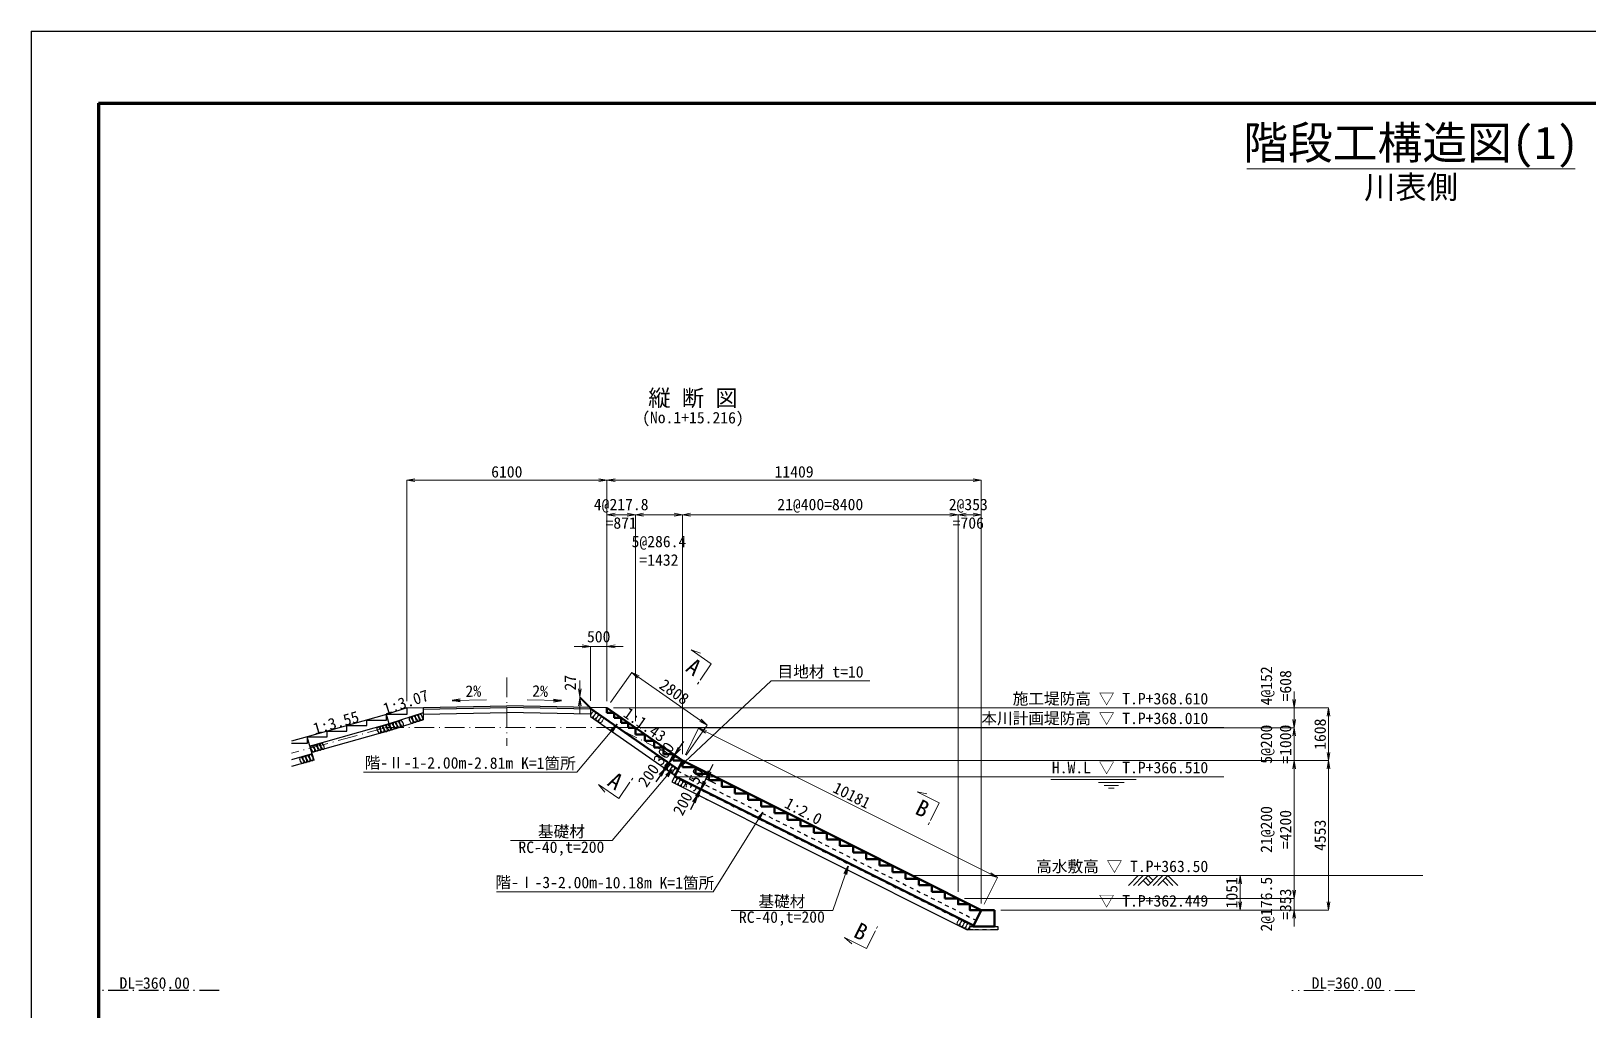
# Model space of a CAD drawing. Header units: millimetres. Extents: x 26429 to 134623, y -33914 to 95091.
# Drawn here: x 50523 to 97962, y 65266 to 95091 of the extents above; entities that cross this region are included whole.
import ezdxf
from ezdxf.enums import TextEntityAlignment as Align

# ---------------------------------------------------------------- set-up
doc = ezdxf.new("R2010")
doc.units = ezdxf.units.MM
doc.header["$LTSCALE"] = 100
doc.header["$PDSIZE"] = 300
for name, pattern in [('SXF_一点短鎖線', [9.25, 6, -1.5, 0.25, -1.5]), ('SXF_跳び破線', [12, 6, -6]), ('一点短鎖線', [9.25, 6, -1.5, 0.25, -1.5])]:
    doc.linetypes.add(name, pattern=pattern)
doc.layers.get('Defpoints').update_dxf_attribs({"color": 191})
for name, color, linetype, lineweight in [('D-BGD', 7, 'Continuous', 13), ('D-BMK', 2, 'SXF_一点短鎖線', 13), ('D-BYP-STR1', 2, 'Continuous', 13), ('D-BYP-STR2', 6, 'Continuous', 25), ('D-BYP-STR3', 6, 'Continuous', 25), ('D-BYP-STR4', 6, 'Continuous', 25), ('D-BYP-STR6', 2, 'SXF_一点短鎖線', 13), ('D-BYP-STR7', 2, 'Continuous', 13), ('D-STR', 1, 'Continuous', 50), ('D-STR-DIM', 7, 'Continuous', 13), ('D-STR-HTXT', 7, 'Continuous', 13), ('D-STR-TXT', 7, 'Continuous', 13), ('D-TTL', 2, 'Continuous', 140), ('D-TTL-LINE', 7, 'Continuous', 13), ('D-TTL-TXT', 7, 'Continuous', 13)]:
    doc.layers.add(name, color=color, linetype=linetype, lineweight=lineweight)
doc.styles.add('MS ゴシック', font='MS Gothic.ttf')
doc.styles.add('ＭＳ ゴシック', font='MS Gothic.ttf')
doc.dimstyles.new('DIM-100-F', dxfattribs={"dimscale": 100, "dimtxt": 3.5, "dimasz": 2.5, "dimexe": 0, "dimexo": 2, "dimgap": 0.8, "dimtad": 1, "dimdec": 0, "dimzin": 0, "dimdsep": 46, "dimtxsty": 'MS ゴシック', "dimblk": 'OPEN', "dimcen": 0.1, "dimclrd": 256, "dimclre": 256, "dimclrt": 256, "dimaunit": 1, "dimadec": 4, "dimazin": 0, "dimtfac": 1, "dimtdec": 0, "dimtmove": 2, "dimatfit": 3, "dimldrblk": 'OPEN', "dimfxl": 1, "dimtolj": 1, "dimtzin": 0, "dimlwd": -1, "dimlwe": -1, "dimarcsym": 2})

# ---------------------------------------------------------------- blocks, each defined once
blk = doc.blocks.new('_Open')
at = {"color": 0, "linetype": 'ByBlock', "lineweight": -2}
for p, q in [((-1, 0.17), (0, 0)), ((-1, -0.17), (0, 0)), ((0, 0), (-1, 0))]:
    blk.add_line(p, q, dxfattribs=at)
blk = doc.blocks.new('*D30')
at = {"layer": 'D-STR-DIM', "ltscale": 0.2, "transparency": 16777216}
for p, q in [((61969, 74670), (61969, 81405)), ((62219, 81405), (67819, 81405)), ((68069, 74670), (68069, 81405))]:
    blk.add_line(p, q, dxfattribs=at)
at = {"layer": 'Defpoints', "color": 0, "ltscale": 0.2, "transparency": 16777216}
for p in [(68069, 81405), (61969, 74470), (68069, 74470)]:
    blk.add_point(p, dxfattribs=at)
at = {"layer": 'D-STR-DIM', "ltscale": 0.2, "transparency": 16777216, "xscale": 250, "yscale": 250, "zscale": 250, "rotation": 180}
blk.add_blockref('_Open', (61969, 81405), dxfattribs=at)
at = {"layer": 'D-STR-DIM', "ltscale": 0.2, "transparency": 16777216, "xscale": 250, "yscale": 250, "zscale": 250}
blk.add_blockref('_Open', (68069, 81405), dxfattribs=at)
at = {"layer": 'D-STR-DIM', "ltscale": 0.2, "transparency": 16777216, "insert": (65019, 81660), "char_height": 350, "attachment_point": 5, "style": 'MS ゴシック'}
blk.add_mtext('\\A1;6100', dxfattribs=at)
blk = doc.blocks.new('*D31')
at = {"layer": 'D-STR-DIM', "ltscale": 0.2, "transparency": 16777216}
for p, q in [((68069, 74670), (68069, 80355)), ((68689, 80355), (68319, 80355)), ((68939, 74062), (68939, 80355))]:
    blk.add_line(p, q, dxfattribs=at)
at = {"layer": 'Defpoints', "color": 0, "ltscale": 0.2, "transparency": 16777216}
for p in [(68069, 80355), (68069, 74470), (68939, 73862)]:
    blk.add_point(p, dxfattribs=at)
at = {"layer": 'D-STR-DIM', "ltscale": 0.2, "transparency": 16777216, "xscale": 250, "yscale": 250, "zscale": 250, "rotation": 180}
blk.add_blockref('_Open', (68069, 80355), dxfattribs=at)
at = {"layer": 'D-STR-DIM', "ltscale": 0.2, "transparency": 16777216, "xscale": 250, "yscale": 250, "zscale": 250}
blk.add_blockref('_Open', (68939, 80355), dxfattribs=at)
at = {"layer": 'D-STR-DIM', "ltscale": 0.2, "transparency": 16777216, "char_height": 350, "attachment_point": 5, "style": 'MS ゴシック'}
for s, insert in [('\\A1;4@217.8', (68504, 80629)), ('\\A1;=871', (68504, 80100))]:
    blk.add_mtext(s, dxfattribs=dict(at, insert=insert))
blk = doc.blocks.new('*D32')
at = {"layer": 'D-STR-DIM', "ltscale": 0.2, "transparency": 16777216}
for p, q in [((68069, 74670), (68069, 81405)), ((79228, 81405), (68319, 81405)), ((79478, 68508), (79478, 81405))]:
    blk.add_line(p, q, dxfattribs=at)
at = {"layer": 'Defpoints', "color": 0, "ltscale": 0.2, "transparency": 16777216}
for p in [(68069, 81405), (68069, 74470), (79478, 68308)]:
    blk.add_point(p, dxfattribs=at)
at = {"layer": 'D-STR-DIM', "ltscale": 0.2, "transparency": 16777216, "xscale": 250, "yscale": 250, "zscale": 250, "rotation": 180}
blk.add_blockref('_Open', (68069, 81405), dxfattribs=at)
at = {"layer": 'D-STR-DIM', "ltscale": 0.2, "transparency": 16777216, "xscale": 250, "yscale": 250, "zscale": 250}
blk.add_blockref('_Open', (79478, 81405), dxfattribs=at)
at = {"layer": 'D-STR-DIM', "ltscale": 0.2, "transparency": 16777216, "insert": (73773, 81660), "char_height": 350, "attachment_point": 5, "style": 'MS ゴシック'}
blk.add_mtext('\\A1;11409', dxfattribs=at)
blk = doc.blocks.new('*D33')
at = {"layer": 'D-STR-DIM', "ltscale": 0.2, "transparency": 16777216}
for p, q in [((68269, 74470), (90059, 74470)), ((90059, 73112), (90059, 74220)), ((70571, 72862), (90059, 72862))]:
    blk.add_line(p, q, dxfattribs=at)
at = {"layer": 'Defpoints', "color": 0, "ltscale": 0.2, "transparency": 16777216}
for p in [(68069, 74470), (90059, 74470), (70371, 72862)]:
    blk.add_point(p, dxfattribs=at)
at = {"layer": 'D-STR-DIM', "ltscale": 0.2, "transparency": 16777216, "xscale": 250, "yscale": 250, "zscale": 250}
for p, rotation in [((90059, 74470), 90), ((90059, 72862), 270)]:
    blk.add_blockref('_Open', p, dxfattribs=dict(at, rotation=rotation))
at = {"layer": 'D-STR-DIM', "ltscale": 0.2, "transparency": 16777216, "insert": (89804, 73666), "char_height": 350, "attachment_point": 5, "rotation": 90, "style": 'MS ゴシック'}
blk.add_mtext('\\A1;1608', dxfattribs=at)
blk = doc.blocks.new('*D34')
at = {"layer": 'D-STR-DIM', "ltscale": 1500, "transparency": 16777216}
for p, q in [((89009, 74720), (89009, 74970)), ((68269, 74470), (89009, 74470)), ((89009, 73862), (89009, 74470)), ((69139, 73862), (89009, 73862)), ((89009, 73612), (89009, 73362))]:
    blk.add_line(p, q, dxfattribs=at)
at = {"layer": 'Defpoints', "color": 0, "ltscale": 1500, "transparency": 16777216}
for p in [(68069, 74470), (89009, 74470), (68939, 73862)]:
    blk.add_point(p, dxfattribs=at)
at = {"layer": 'D-STR-DIM', "ltscale": 1500, "transparency": 16777216, "xscale": 250, "yscale": 250, "zscale": 250}
for p, rotation in [((89009, 74470), 270), ((89009, 73862), 90)]:
    blk.add_blockref('_Open', p, dxfattribs=dict(at, rotation=rotation))
at = {"layer": 'D-STR-DIM', "ltscale": 1500, "transparency": 16777216, "insert": (88458, 75140), "char_height": 350, "attachment_point": 5, "rotation": 90, "style": 'MS ゴシック'}
blk.add_mtext('\\A1;4@152\\P=608', dxfattribs=at)
blk = doc.blocks.new('*D35')
at = {"layer": 'D-STR-DIM', "ltscale": 1500, "transparency": 16777216}
for p, q in [((68939, 74062), (68939, 80355)), ((69189, 80355), (70121, 80355)), ((70371, 73062), (70371, 80355))]:
    blk.add_line(p, q, dxfattribs=at)
at = {"layer": 'Defpoints', "color": 0, "ltscale": 1500, "transparency": 16777216}
for p in [(70371, 80355), (68939, 73862), (70371, 72862)]:
    blk.add_point(p, dxfattribs=at)
at = {"layer": 'D-STR-DIM', "ltscale": 1500, "transparency": 16777216, "xscale": 250, "yscale": 250, "zscale": 250, "rotation": 180}
blk.add_blockref('_Open', (68939, 80355), dxfattribs=at)
at = {"layer": 'D-STR-DIM', "ltscale": 1500, "transparency": 16777216, "xscale": 250, "yscale": 250, "zscale": 250}
blk.add_blockref('_Open', (70371, 80355), dxfattribs=at)
at = {"layer": 'D-STR-DIM', "ltscale": 1500, "transparency": 16777216, "char_height": 350, "width": 1110.41, "attachment_point": 5, "style": 'MS ゴシック'}
for s, insert in [('\\A1;5@286.4', (69655, 79500)), ('\\A1;=1432', (69655, 78972))]:
    blk.add_mtext(s, dxfattribs=dict(at, insert=insert))
blk = doc.blocks.new('*D36')
at = {"layer": 'D-STR-DIM', "ltscale": 1500, "transparency": 16777216}
for p, q in [((70371, 73062), (70371, 80355)), ((70621, 80355), (78521, 80355)), ((78771, 68862), (78771, 80355))]:
    blk.add_line(p, q, dxfattribs=at)
at = {"layer": 'Defpoints', "color": 0, "ltscale": 1500, "transparency": 16777216}
for p in [(78771, 80355), (70371, 72862), (78771, 68662)]:
    blk.add_point(p, dxfattribs=at)
at = {"layer": 'D-STR-DIM', "ltscale": 1500, "transparency": 16777216, "xscale": 250, "yscale": 250, "zscale": 250, "rotation": 180}
blk.add_blockref('_Open', (70371, 80355), dxfattribs=at)
at = {"layer": 'D-STR-DIM', "ltscale": 1500, "transparency": 16777216, "xscale": 250, "yscale": 250, "zscale": 250}
blk.add_blockref('_Open', (78771, 80355), dxfattribs=at)
at = {"layer": 'D-STR-DIM', "ltscale": 1500, "transparency": 16777216, "insert": (74571, 80629), "char_height": 350, "attachment_point": 5, "style": 'MS ゴシック'}
blk.add_mtext('\\A1;21@400=8400', dxfattribs=at)
blk = doc.blocks.new('*D37')
at = {"layer": 'D-STR-DIM', "ltscale": 1500, "transparency": 16777216}
for p, q in [((89009, 74112), (89009, 74362)), ((69139, 73862), (89009, 73862)), ((89009, 73862), (89009, 72862)), ((70571, 72862), (89009, 72862)), ((89009, 72612), (89009, 72362))]:
    blk.add_line(p, q, dxfattribs=at)
at = {"layer": 'Defpoints', "color": 0, "ltscale": 1500, "transparency": 16777216}
for p in [(68939, 73862), (70371, 72862), (89009, 72862)]:
    blk.add_point(p, dxfattribs=at)
at = {"layer": 'D-STR-DIM', "ltscale": 1500, "transparency": 16777216, "xscale": 250, "yscale": 250, "zscale": 250}
for p, rotation in [((89009, 73862), 270), ((89009, 72862), 90)]:
    blk.add_blockref('_Open', p, dxfattribs=dict(at, rotation=rotation))
at = {"layer": 'D-STR-DIM', "ltscale": 1500, "transparency": 16777216, "insert": (88458, 73362), "char_height": 350, "attachment_point": 5, "rotation": 90, "style": 'MS ゴシック'}
blk.add_mtext('\\A1;5@200\\P=1000', dxfattribs=at)
blk = doc.blocks.new('*D38')
at = {"layer": 'D-STR-DIM', "ltscale": 1500, "transparency": 16777216}
for p, q in [((70571, 72862), (89009, 72862)), ((89009, 68912), (89009, 72612)), ((78971, 68662), (89009, 68662))]:
    blk.add_line(p, q, dxfattribs=at)
at = {"layer": 'Defpoints', "color": 0, "ltscale": 1500, "transparency": 16777216}
for p in [(70371, 72862), (89009, 72862), (78771, 68662)]:
    blk.add_point(p, dxfattribs=at)
at = {"layer": 'D-STR-DIM', "ltscale": 1500, "transparency": 16777216, "xscale": 250, "yscale": 250, "zscale": 250}
for p, rotation in [((89009, 72862), 90), ((89009, 68662), 270)]:
    blk.add_blockref('_Open', p, dxfattribs=dict(at, rotation=rotation))
at = {"layer": 'D-STR-DIM', "ltscale": 1500, "transparency": 16777216, "insert": (88458, 70762), "char_height": 350, "attachment_point": 5, "rotation": 90, "style": 'MS ゴシック'}
blk.add_mtext('\\A1;21@200\\P=4200', dxfattribs=at)
blk = doc.blocks.new('*D39')
at = {"layer": 'D-STR-DIM', "ltscale": 1500, "transparency": 16777216}
for p, q in [((89009, 68912), (89009, 69162)), ((78971, 68662), (89009, 68662)), ((89009, 68308), (89009, 68662)), ((80078, 68308), (89009, 68308)), ((89009, 68058), (89009, 67808))]:
    blk.add_line(p, q, dxfattribs=at)
at = {"layer": 'Defpoints', "color": 0, "ltscale": 1500, "transparency": 16777216}
for p in [(78771, 68662), (89009, 68662), (79878, 68308)]:
    blk.add_point(p, dxfattribs=at)
at = {"layer": 'D-STR-DIM', "ltscale": 1500, "transparency": 16777216, "xscale": 250, "yscale": 250, "zscale": 250}
for p, rotation in [((89009, 68662), 270), ((89009, 68308), 90)]:
    blk.add_blockref('_Open', p, dxfattribs=dict(at, rotation=rotation))
at = {"layer": 'D-STR-DIM', "ltscale": 1500, "transparency": 16777216, "insert": (88458, 68485), "char_height": 350, "attachment_point": 5, "rotation": 90, "style": 'MS ゴシック'}
blk.add_mtext('\\A1;2@176.5\\P=353', dxfattribs=at)
blk = doc.blocks.new('*D40')
at = {"layer": 'D-STR-DIM', "ltscale": 1500, "transparency": 16777216}
for p, q in [((78771, 68862), (78771, 80355)), ((79228, 80355), (79021, 80355)), ((79478, 68508), (79478, 80355))]:
    blk.add_line(p, q, dxfattribs=at)
at = {"layer": 'Defpoints', "color": 0, "ltscale": 1500, "transparency": 16777216}
for p in [(78771, 80355), (78771, 68662), (79478, 68308)]:
    blk.add_point(p, dxfattribs=at)
at = {"layer": 'D-STR-DIM', "ltscale": 1500, "transparency": 16777216, "xscale": 250, "yscale": 250, "zscale": 250, "rotation": 180}
blk.add_blockref('_Open', (78771, 80355), dxfattribs=at)
at = {"layer": 'D-STR-DIM', "ltscale": 1500, "transparency": 16777216, "xscale": 250, "yscale": 250, "zscale": 250}
blk.add_blockref('_Open', (79478, 80355), dxfattribs=at)
at = {"layer": 'D-STR-DIM', "ltscale": 1500, "transparency": 16777216, "char_height": 350, "attachment_point": 5, "style": 'MS ゴシック'}
for s, insert in [('\\A1;2@353', (79082, 80629)), ('\\A1;=706', (79082, 80100))]:
    blk.add_mtext(s, dxfattribs=dict(at, insert=insert))
blk = doc.blocks.new('*D41')
at = {"layer": 'D-STR-DIM', "ltscale": 0.2, "transparency": 16777216}
for p, q in [((67245, 75053), (67245, 75303)), ((67369, 74680), (67245, 74803)), ((67245, 74777), (67245, 74803)), ((67369, 74653), (67245, 74777)), ((67245, 74527), (67245, 74277))]:
    blk.add_line(p, q, dxfattribs=at)
at = {"layer": 'Defpoints', "color": 0, "ltscale": 0.2, "transparency": 16777216}
for p in [(67245, 74803), (67569, 74480, 354000), (67569, 74453, 354000)]:
    blk.add_point(p, dxfattribs=at)
at = {"layer": 'D-STR-DIM', "ltscale": 0.2, "transparency": 16777216, "xscale": 250, "yscale": 250, "zscale": 250}
for p, rotation in [((67245, 74803), 270), ((67245, 74777), 90)]:
    blk.add_blockref('_Open', p, dxfattribs=dict(at, rotation=rotation))
at = {"layer": 'D-STR-DIM', "ltscale": 0.2, "transparency": 16777216, "insert": (66950, 75234), "char_height": 350, "attachment_point": 5, "rotation": 90, "style": 'MS ゴシック'}
blk.add_mtext('\\A1;27', dxfattribs=at)
blk = doc.blocks.new('*D42')
at = {"layer": 'D-STR-DIM', "transparency": 16777216}
for p, q in [((70571, 72862), (90059, 72862)), ((90059, 72612), (90059, 68558)), ((80078, 68308), (90059, 68308))]:
    blk.add_line(p, q, dxfattribs=at)
at = {"layer": 'Defpoints', "color": 0, "transparency": 16777216}
for p in [(70371, 72862, 354000), (79878, 68308, 354000), (90059, 68308)]:
    blk.add_point(p, dxfattribs=at)
at = {"layer": 'D-STR-DIM', "transparency": 16777216, "xscale": 250, "yscale": 250, "zscale": 250}
for p, rotation in [((90059, 72862), 90), ((90059, 68308), 270)]:
    blk.add_blockref('_Open', p, dxfattribs=dict(at, rotation=rotation))
at = {"layer": 'D-STR-DIM', "transparency": 16777216, "insert": (89804, 70585), "char_height": 350, "attachment_point": 5, "rotation": 90, "style": 'MS ゴシック'}
blk.add_mtext('\\A1;4553', dxfattribs=at)
blk = doc.blocks.new('*D23')
at = {"layer": 'D-STR-DIM', "transparency": 16777216}
for p, q in [((86048, 69360), (87368, 69360)), ((87368, 68558), (87368, 69110)), ((80078, 68308), (87368, 68308))]:
    blk.add_line(p, q, dxfattribs=at)
at = {"layer": 'Defpoints', "color": 0, "transparency": 16777216}
for p in [(85848, 69360, 354000), (87368, 69360), (79878, 68308, 354000)]:
    blk.add_point(p, dxfattribs=at)
at = {"layer": 'D-STR-DIM', "transparency": 16777216, "xscale": 250, "yscale": 250, "zscale": 250}
for p, rotation in [((87368, 69360), 90), ((87368, 68308), 270)]:
    blk.add_blockref('_Open', p, dxfattribs=dict(at, rotation=rotation))
at = {"layer": 'D-STR-DIM', "transparency": 16777216, "insert": (87113, 68834), "char_height": 350, "attachment_point": 5, "rotation": 90, "style": 'MS ゴシック'}
blk.add_mtext('\\A1;1051', dxfattribs=at)
blk = doc.blocks.new('*D24')
at = {"layer": 'D-STR-DIM', "ltscale": 1500, "transparency": 16777216}
for p, q in [((68183, 74634), (68824, 75551)), ((69028, 75407), (70921, 74086)), ((70486, 73026), (71126, 73942))]:
    blk.add_line(p, q, dxfattribs=at)
at = {"layer": 'Defpoints', "color": 0, "ltscale": 1500, "transparency": 16777216}
for p in [(68069, 74470, 354000), (71126, 73942), (70371, 72862, 354000)]:
    blk.add_point(p, dxfattribs=at)
at = {"layer": 'D-STR-DIM', "ltscale": 1500, "transparency": 16777216, "xscale": 250, "yscale": 250, "zscale": 250}
for p, rotation in [((68824, 75551), 145.0696903438956), ((71126, 73942), 325.0696903438956)]:
    blk.add_blockref('_Open', p, dxfattribs=dict(at, rotation=rotation))
at = {"layer": 'D-STR-DIM', "ltscale": 1500, "transparency": 16777216, "insert": (70121, 74956), "char_height": 350, "attachment_point": 5, "rotation": 325.0697, "style": 'MS ゴシック'}
blk.add_mtext('\\A1;2808', dxfattribs=at)
blk = doc.blocks.new('*D25')
at = {"layer": 'D-STR-DIM', "ltscale": 1500, "transparency": 16777216}
for p, q in [((70461, 73041), (70865, 73849)), ((71089, 73738), (79748, 69408)), ((79567, 68487), (79971, 69296))]:
    blk.add_line(p, q, dxfattribs=at)
at = {"layer": 'Defpoints', "color": 0, "ltscale": 1500, "transparency": 16777216}
for p in [(70371, 72862, 354000), (79971, 69296), (79478, 68308, 354000)]:
    blk.add_point(p, dxfattribs=at)
at = {"layer": 'D-STR-DIM', "ltscale": 1500, "transparency": 16777216, "xscale": 250, "yscale": 250, "zscale": 250}
for p, rotation in [((70865, 73849), 153.4349919816465), ((79971, 69296), 333.4349919816465)]:
    blk.add_blockref('_Open', p, dxfattribs=dict(at, rotation=rotation))
at = {"layer": 'D-STR-DIM', "ltscale": 1500, "transparency": 16777216, "insert": (75532, 71801), "char_height": 350, "attachment_point": 5, "rotation": 333.435, "style": 'MS ゴシック'}
blk.add_mtext('\\A1;10181', dxfattribs=at)
blk = doc.blocks.new('*D26')
at = {"transparency": 16777216}
for p, q in [((70008, 73115), (70129, 73031)), ((70272, 73236), (70415, 73441)), ((69836, 72869), (69957, 72785)), ((70129, 73031), (69957, 72785)), ((69814, 72580), (69671, 72375))]:
    blk.add_line(p, q, dxfattribs=at)
at = {"layer": 'Defpoints', "color": 0, "transparency": 16777216}
for p in [(69957, 72785), (70000, 72755, 354000), (70172, 73001, 354000)]:
    blk.add_point(p, dxfattribs=at)
at = {"transparency": 16777216, "xscale": 250, "yscale": 250, "zscale": 250}
for p, rotation in [((70129, 73031), 235.069693574967), ((69957, 72785), 55.069693574967)]:
    blk.add_blockref('_Open', p, dxfattribs=dict(at, rotation=rotation))
at = {"transparency": 16777216, "insert": (69801, 73077), "char_height": 350, "attachment_point": 5, "rotation": 55.0697, "style": 'MS ゴシック'}
blk.add_mtext('\\A1;300', dxfattribs=at)
blk = doc.blocks.new('*D27')
at = {"transparency": 16777216}
for p, q in [((70100, 72990), (70243, 73195)), ((69810, 72643), (69842, 72621)), ((69836, 72869), (69957, 72785)), ((69957, 72785), (69842, 72621)), ((69699, 72416), (69556, 72211))]:
    blk.add_line(p, q, dxfattribs=at)
at = {"layer": 'Defpoints', "color": 0, "transparency": 16777216}
for p in [(69842, 72621), (70000, 72755, 354000), (69974, 72529, 354000)]:
    blk.add_point(p, dxfattribs=at)
at = {"transparency": 16777216, "xscale": 250, "yscale": 250, "zscale": 250}
for p, rotation in [((69842, 72621), 55.0696935762565), ((69957, 72785), 235.0696935762565)]:
    blk.add_blockref('_Open', p, dxfattribs=dict(at, rotation=rotation))
at = {"transparency": 16777216, "insert": (69338, 72411), "char_height": 350, "attachment_point": 5, "rotation": 55.0697, "style": 'MS ゴシック'}
blk.add_mtext('\\A1;200', dxfattribs=at)
blk = doc.blocks.new('*D28')
at = {"transparency": 16777216}
for p, q in [((71195, 72529), (71307, 72753)), ((71083, 72306), (70927, 71993)), ((71392, 72151), (71083, 72306)), ((70815, 71769), (70703, 71545)), ((71236, 71838), (70927, 71993))]:
    blk.add_line(p, q, dxfattribs=at)
at = {"layer": 'Defpoints', "color": 0, "transparency": 16777216}
for p in [(70927, 71993), (71415, 71749, 354000), (71571, 72062, 354000)]:
    blk.add_point(p, dxfattribs=at)
at = {"transparency": 16777216, "xscale": 250, "yscale": 250, "zscale": 250}
for p, rotation in [((71083, 72306), 243.4350270844795), ((70927, 71993), 63.43502708447954)]:
    blk.add_blockref('_Open', p, dxfattribs=dict(at, rotation=rotation))
at = {"transparency": 16777216, "insert": (70741, 72281), "char_height": 350, "attachment_point": 5, "rotation": 63.435, "style": 'MS ゴシック'}
blk.add_mtext('\\A1;350', dxfattribs=at)
blk = doc.blocks.new('*D29')
at = {"transparency": 16777216}
for p, q in [((71038, 72216), (71150, 72440)), ((70927, 71993), (70837, 71814)), ((71146, 71659), (70837, 71814)), ((71236, 71838), (70927, 71993)), ((70725, 71590), (70614, 71366))]:
    blk.add_line(p, q, dxfattribs=at)
at = {"layer": 'Defpoints', "color": 0, "transparency": 16777216}
for p in [(70837, 71814), (71415, 71749, 354000), (71325, 71570, 354000)]:
    blk.add_point(p, dxfattribs=at)
at = {"transparency": 16777216, "xscale": 250, "yscale": 250, "zscale": 250}
for p, rotation in [((70927, 71993), 243.4350270845042), ((70837, 71814), 63.43502708450416)]:
    blk.add_blockref('_Open', p, dxfattribs=dict(at, rotation=rotation))
at = {"transparency": 16777216, "insert": (70381, 71551), "char_height": 350, "attachment_point": 5, "rotation": 63.435, "style": 'MS ゴシック'}
blk.add_mtext('\\A1;200', dxfattribs=at)
blk = doc.blocks.new('1026')
at = {"layer": 'Defpoints', "linetype": 'SXF_跳び破線', "ltscale": 0.2}
blk.add_line((29638, 72862), (38744, 68308), dxfattribs=at)
for points in [[(29638, 72862), (29481, 72549), (38588, 67995)], [(29481, 72549), (29392, 72370), (38498, 67817)], [(39144, 67808), (39244, 67808), (39244, 67708), (39144, 67708), (38494, 67708), (38394, 67708), (38394, 67808), (38494, 67808)]]:
    blk.add_lwpolyline(points, dxfattribs=at)
blk.add_lwpolyline([(39144, 67808), (39144, 68308), (38744, 68308), (38494, 67808)], close=True, dxfattribs=at)
blk = doc.blocks.new('*D159')
at = {"layer": 'D-STR-DIM', "ltscale": 0.2, "transparency": 16777216}
for p, q in [((67319, 76342), (67069, 76342)), ((67569, 74680), (67569, 76342)), ((67569, 76342), (68069, 76342)), ((68069, 74670), (68069, 76342)), ((68319, 76342), (68569, 76342))]:
    blk.add_line(p, q, dxfattribs=at)
at = {"layer": 'Defpoints', "color": 0, "ltscale": 0.2, "transparency": 16777216}
for p in [(68069, 76342), (67569, 74480, 42), (68069, 74470)]:
    blk.add_point(p, dxfattribs=at)
at = {"layer": 'D-STR-DIM', "ltscale": 0.2, "transparency": 16777216, "xscale": 250, "yscale": 250, "zscale": 250}
blk.add_blockref('_Open', (67569, 76342), dxfattribs=at)
at = {"layer": 'D-STR-DIM', "ltscale": 0.2, "transparency": 16777216, "xscale": 250, "yscale": 250, "zscale": 250, "rotation": 180}
blk.add_blockref('_Open', (68069, 76342), dxfattribs=at)
at = {"layer": 'D-STR-DIM', "ltscale": 0.2, "transparency": 16777216, "insert": (67819, 76637), "char_height": 350, "attachment_point": 5, "style": 'MS ゴシック'}
blk.add_mtext('\\A1;500', dxfattribs=at)

msp = doc.modelspace()

# ---------------------------------------------------------------- linework, layer by layer
at = {"layer": 'D-BGD', "linetype": 'Continuous'}
for p, q in [((83962, 69059.7, -354000), (84262, 69359.7, -354000)), ((84112, 69059.7, -354000), (84412, 69359.7, -354000)), ((84262, 69059.7, -354000), (84562, 69359.7, -354000)), ((84487, 69284.7, -354000), (84637, 69134.7, -354000)), ((84562, 69359.7, -354000), (84712, 69209.7, -354000)), ((84562, 69059.7, -354000), (84862, 69359.7, -354000)), ((84712, 69059.7, -354000), (85012, 69359.7, -354000)), ((84862, 69059.7, -354000), (85162, 69359.7, -354000)), ((85087, 69284.7, -354000), (85312, 69059.7, -354000)), ((85162, 69359.7, -354000), (85462, 69059.7, -354000)), ((84412, 69209.7, -354000), (84562, 69059.7, -354000)), ((85012, 69209.7, -354000), (85162, 69059.7, -354000))]:
    msp.add_line(p, q, dxfattribs=at)
at = {"layer": 'D-BMK'}
msp.add_line((65018.9, 75394.1), (65018.9, 73315), dxfattribs=at)
at = {"layer": 'D-BMK', "linetype": 'SXF_一点短鎖線'}
msp.add_line((92684.4, 65859.7), (88937.8, 65859.7), dxfattribs=at)
at = {"layer": 'D-BYP-STR2', "linetype": 'Continuous'}
for p in [(61968.7, 74469.7), (68068.7, 74469.7)]:
    msp.add_line(p, (65018.7, 74530.7), dxfattribs=at)
at = {"layer": 'D-BYP-STR3', "ltscale": 0.2}
for p, q in [((62468.9, 74479.7), (62468.9, 74317)), ((62468.9, 74317), (61436.7, 73980.6))]:
    msp.add_line(p, q, dxfattribs=at)
at = {"layer": 'D-BYP-STR4'}
for p, q in [((61355.4, 74268.7, -1416017.2), (58939.7, 73587.6, -1416017.2)), ((60751.7, 73928.2, -2478016.7), (60751.7, 74098.5, -2478016.7)), ((60751.7, 74098.5, -2478016.7), (61355.7, 74098.5, -2832016.7)), ((61436.9, 73980, -2215787.5), (61355.4, 74268.7, -1416017.2)), ((61355.7, 74098.5, -2832016.7), (61355.7, 74268.8, -2832016.7)), ((58939.7, 73587.6, -1416017.2), (58461.4, 73450.9, -1416017.2)), ((59088.7, 73066.1, -1416017.2), (58939.7, 73587.6, -1416017.2)), ((58939.7, 73587.6, -1416017.2), (58939.7, 73387.6, -1416017.2)), ((58939.7, 73587.6, -1416017.2), (59543.7, 73587.6, -1770017.2)), ((61436.9, 73980, -1416017.2), (59022.1, 73299.1, -1416017.2)), ((59543.7, 73587.6, -1770017.2), (59543.7, 73757.9, -1770017.2)), ((59543.7, 73757.9, -1770016.7), (60147.7, 73757.9, -2124016.7)), ((60147.7, 73757.9, -2124016.7), (60147.7, 73928.2, -2124016.7)), ((60147.7, 73928.2, -2124016.7), (60751.7, 73928.2, -2478016.7)), ((58939.7, 73387.6, -1416017.2), (58461.4, 73387.6, -1416017.2)), ((59088.7, 73066.1, -1416017.2), (58461.4, 72886.9, -1416017.2))]:
    msp.add_line(p, q, dxfattribs=at)
at = {"layer": 'D-BYP-STR4', "ltscale": 0.2}
for p, q in [((61968.7, 74469.7), (61355.2, 74269.6)), ((61968.7, 74269.6, 0), (61355.2, 74269.6, 0)), ((61968.7, 74469.7), (61968.7, 74269.6))]:
    msp.add_line(p, q, dxfattribs=at)
at = {"layer": 'D-BYP-STR6', "linetype": 'Continuous', "lineweight": 25}
for p, q in [((62468.7, 74428.1), (65018.7, 74480.7)), ((67568.7, 74429.7), (65018.7, 74480.7)), ((62468.7, 74278.1), (65018.7, 74330.7)), ((67568.7, 74279.7), (65018.7, 74330.7))]:
    msp.add_line(p, q, dxfattribs=at)
at = {"layer": 'D-BYP-STR6', "linetype": '一点短鎖線'}
msp.add_lwpolyline([(79477.6, 68308.4), (75595.1, 70249.7), (68355, 73869.7), (61355.1, 73869.7), (58461.4, 73087.6)], dxfattribs=at)
at = {"layer": 'D-BYP-STR7', "linetype": 'Continuous', "lineweight": 25}
for p, q in [((62468.9, 74106.7), (61491, 73787.9)), ((62468.9, 74317), (62468.9, 74106.7)), ((67568.7, 74453, 0.1), (67568.7, 74209)), ((67568.7, 74209), (70145.2, 72409.6)), ((61490.9, 73788.3), (59076.8, 73107.7)), ((61491, 73787.9, -1334051), (61436.6, 73980.8, -799770.3)), ((59143.6, 72873.8, -1416017.2), (59088.7, 73066.1, -1416017.2)), ((59143.6, 72873.8, -1416017.2), (58461.4, 72678.9, -1416017.2)), ((70134.7, 72388.6), (70045.2, 72209.7)), ((70045.2, 72209.7), (79047.7, 67708.4)), ((79127.6, 67708.4), (79047.7, 67708.4))]:
    msp.add_line(p, q, dxfattribs=at)
at = {"layer": 'D-BYP-STR7', "linetype": 'SXF_跳び破線', "ltscale": 30}
msp.add_lwpolyline([(79877.6, 67808.4), (79977.6, 67808.4), (79977.6, 67708.4), (79877.6, 67708.4), (79227.6, 67708.4), (79127.6, 67708.4), (79127.6, 67808.4), (79227.6, 67808.4)], dxfattribs=at)
at = {"layer": 'D-BYP-STR7', "linetype": 'Continuous', "lineweight": 25, "extrusion": (0, 0, -1)}
for centre, major_axis in [((61617.2, 73934.3), (-47.4, 88.1)), ((61713.4, 73965.6), (-47.4, 88.1)), ((61809.6, 73997), (-47.4, 88.1)), ((62103.3, 74092.7), (-47.4, 88.1)), ((62199.6, 74124.1), (-47.4, 88.1)), ((62295.8, 74155.5), (-47.4, 88.1)), ((62392, 74186.8), (-47.4, 88.1)), ((61120.9, 73789.2, -1332950.5), (-43.5, 90.1)), ((61218.4, 73816.3, -1332950.5), (-43.5, 90.1)), ((61315.9, 73843.4, -1332950.5), (-43.5, 90.1)), ((61413.4, 73870.5, -1332950.5), (-43.5, 90.1)), ((61520.9, 73902.9), (-47.4, 88.1)), ((59059.3, 72954, -1416017.2), (-44.1, 89.7)), ((59105.1, 73219.6, -1332950.5), (-43.5, 90.1)), ((59202.6, 73246.7, -1332950.5), (-43.5, 90.1)), ((59300.1, 73273.7, -1332950.5), (-43.5, 90.1)), ((59397.6, 73300.8, -1332950.5), (-43.5, 90.1)), ((58767.4, 72870.6, -1416017.2), (-44.1, 89.7)), ((58864.7, 72898.4, -1416017.2), (-44.1, 89.7)), ((58962, 72926.2, -1416017.2), (-44.1, 89.7))]:
    msp.add_ellipse(centre, major_axis=major_axis, ratio=0.5, dxfattribs=at)
at = {"layer": 'D-BYP-STR7', "linetype": 'Continuous'}
for centre, major_axis, ratio in [((67647.4, 74276), (-56.5, -82.5), 0.5), ((67729, 74218.3), (-56.5, -82.5), 0.5), ((67811.1, 74161.2), (-56.5, -82.5), 0.5), ((67893.3, 74104.3), (-55.6, -81.1), 0.5083283), ((69898.4, 72703.9), (-56.5, -82.5), 0.5), ((69980, 72646.2), (-56.5, -82.5), 0.5), ((70062.1, 72589.1), (-56.5, -82.5), 0.5), ((70144.3, 72532.2), (-55.6, -81.1), 0.5083283), ((70134.7, 72276.8), (-43.5, -90.1), 0.5), ((70224.1, 72232.1), (-43.5, -90.1), 0.5), ((70313.9, 72188), (-43.5, -90.1), 0.5), ((70403.7, 72144.1), (-42.7, -88.6), 0.5083283), ((78803, 67941.1), (-43.5, -90.1), 0.5), ((78892.4, 67896.3), (-43.5, -90.1), 0.5), ((78982.2, 67852.2), (-43.5, -90.1), 0.5), ((79072, 67808.4), (-42.7, -88.6), 0.5083283)]:
    msp.add_ellipse(centre, major_axis=major_axis, ratio=ratio, dxfattribs=at)
at = {"layer": 'D-STR', "ltscale": 1500}
for p, q in [((67568.7, 74479.7), (67568.7, 74453)), ((67568.7, 74453), (70235.6, 72590.4)), ((68068.7, 74469.7), (70371.2, 72861.6)), ((70371.2, 72861.6), (70134.7, 72388.6)), ((70371.2, 72861.6), (75393.1, 70350.7)), ((70134.7, 72388.6), (79241, 67835.4))]:
    msp.add_line(p, q, dxfattribs=at)
at = {"layer": 'D-STR', "ltscale": 0.2}
for p, q in [((68068.7, 74469.7), (68068.7, 74317.7)), ((68068.7, 74317.7), (68286.3, 74317.7)), ((68286.3, 74317.7), (68286.3, 74165.7)), ((68286.3, 74165.7), (68503.9, 74165.7)), ((68503.9, 74165.7), (68503.9, 74013.7)), ((68503.9, 74013.7), (68721.6, 74013.7)), ((68721.6, 74013.7), (68721.6, 73861.7)), ((68721.6, 73861.7), (68939.2, 73861.7)), ((68939.3, 73861.6), (68939.3, 73661.6)), ((68939.3, 73661.6), (69225.7, 73661.6)), ((69225.7, 73661.6), (69225.7, 73461.6)), ((69225.7, 73461.6), (69512.1, 73461.6)), ((69512.1, 73461.6), (69512.1, 73261.6)), ((69512.1, 73261.6), (69798.4, 73261.6)), ((69798.4, 73261.6), (69798.4, 73061.6)), ((69798.4, 73061.6), (70084.8, 73061.6)), ((70084.8, 73061.6), (70084.8, 72861.6)), ((70084.8, 72861.6), (70371.2, 72861.6)), ((70371.2, 72861.6), (70371.2, 72661.6)), ((70371.2, 72661.6), (70771.2, 72661.6)), ((70771.2, 72661.6), (70771.2, 72461.6)), ((70771.2, 72461.6), (71171.2, 72461.6)), ((71171.2, 72461.6), (71171.2, 72261.6)), ((71171.2, 72261.6), (71571.2, 72261.6)), ((71571.2, 72261.6), (71571.2, 72061.6)), ((71571.2, 72061.6), (71971.2, 72061.6)), ((71971.2, 72061.6), (71971.2, 71861.6)), ((71971.2, 71861.6), (72371.2, 71861.6)), ((72371.2, 71861.6), (72371.2, 71661.6)), ((72371.2, 71661.6), (72771.2, 71661.6)), ((72771.2, 71661.6), (72771.2, 71461.6)), ((72771.2, 71461.6), (73171.2, 71461.6)), ((73171.2, 71461.6), (73171.2, 71261.6)), ((73171.2, 71261.6), (73571.2, 71261.6)), ((73571.2, 71261.6), (73571.2, 71061.6)), ((73571.2, 71061.6), (73971.2, 71061.6)), ((73971.2, 71061.6), (73971.2, 70861.6)), ((73971.2, 70861.6), (74371.2, 70861.6)), ((74371.2, 70861.6), (74371.2, 70661.6)), ((74371.2, 70661.6), (74771.2, 70661.6)), ((74771.2, 70661.6), (74771.2, 70461.6)), ((74771.2, 70461.6), (75171.2, 70461.6)), ((75171.2, 70461.6), (75171.2, 70261.6)), ((75171.2, 70261.6), (75571.2, 70261.6)), ((75571.2, 70261.6), (75571.2, 70061.6)), ((75571.2, 70061.6), (75971.2, 70061.6)), ((75971.2, 70061.6), (75971.2, 69861.6)), ((75971.2, 69861.6), (76371.2, 69861.6)), ((76371.2, 69861.6), (76371.2, 69661.6)), ((76371.2, 69661.6), (76771.2, 69661.6)), ((76771.2, 69661.6), (76771.2, 69461.6)), ((76771.2, 69461.6), (77171.2, 69461.6)), ((77171.2, 69461.6), (77171.2, 69261.6)), ((77171.2, 69261.6), (77571.2, 69261.6)), ((77571.2, 69261.6), (77571.2, 69061.6)), ((77571.2, 69061.6), (77971.2, 69061.6)), ((77971.2, 69061.6), (77971.2, 68861.6)), ((77971.2, 68861.6), (78371.2, 68861.6)), ((78371.2, 68861.6), (78371.2, 68661.6)), ((78371.2, 68661.6), (78771.2, 68661.6))]:
    msp.add_line(p, q, dxfattribs=at)
at = {"layer": 'D-STR', "linetype": 'SXF_跳び破線', "ltscale": 30}
msp.add_line((75393.1, 70350.7), (79477.6, 68308.4), dxfattribs=at)
at = {"layer": 'D-STR', "ltscale": 0.2}
for points in [[(78771.2, 68661.6), (78771.2, 68485), (79124.4, 68485)], [(79124.4, 68485), (79124.4, 68308.4), (79477.6, 68308.4)]]:
    msp.add_lwpolyline(points, dxfattribs=at)
at = {"layer": 'D-STR', "linetype": 'SXF_跳び破線', "ltscale": 30}
msp.add_lwpolyline([(79877.6, 67808.4), (79877.6, 68308.4), (79477.6, 68308.4), (79227.6, 67808.4)], close=True, dxfattribs=at)
at = {"layer": 'D-STR-DIM', "ltscale": 0.2}
for p, q in [((67568.7, 74479.7), (67368.7, 74679.7, -354000)), ((67368.7, 74653, -354000), (67568.7, 74453))]:
    msp.add_line(p, q, dxfattribs=at)
at = {"layer": 'D-STR-HTXT'}
for p, q in [((73078.1, 75290.9, -354000), (76078.1, 75290.9, -354000)), ((86868.2, 73869.7), (68355, 73869.7)), ((60652.3, 72510.3), (67152.3, 72510.3)), ((70125.2, 72369.7), (86868.2, 72369.7)), ((65130.9, 70422.9, -354000), (68230.9, 70422.9, -354000)), ((64705.1, 68862.8), (71304.9, 68860.9)), ((71850.7, 68293.4), (74950.6, 68293.4))]:
    msp.add_line(p, q, dxfattribs=at)
at = {"layer": 'D-STR-HTXT', "linetype": 'Continuous'}
for p, q in [((86868.2, 74469.7), (90058.7, 74469.7)), ((92935.2, 69359.7), (77375.1, 69359.7))]:
    msp.add_line(p, q, dxfattribs=at)
at = {"layer": 'D-STR-TXT', "linetype": 'Continuous'}
for p, q in [((70824.9, 75192.3), (70867, 75253.6)), ((68857.6, 72329.7), (68815.5, 72268.5)), ((77863.6, 70904.2), (77897.1, 70971.3)), ((76316.5, 67809.9), (76282.9, 67742.9))]:
    msp.add_line(p, q, dxfattribs=at)
at = {"layer": 'D-STR-TXT'}
for p, q in [((84193.3, 72281.7), (81601.7, 72281.7)), ((83833.3, 72193.7), (83053.3, 72193.7)), ((83663.3, 72105.7), (83223.3, 72105.7)), ((83531.3, 72017.7), (83355.3, 72017.7))]:
    msp.add_line(p, q, dxfattribs=at)
at = {"layer": 'D-STR-TXT', "linetype": 'Continuous'}
for points in [[(70910.3, 75316.6), (71250.3, 75811), (70635.4, 76240.4), (70917.5, 76138.1)], [(68772.2, 72205.5), (68432.5, 71710.9), (67811.2, 72131), (68007.8, 71904.4)], [(77930.5, 71038.4), (78198.2, 71575.4), (77526.9, 71910), (77820.9, 71850.2)], [(76249.2, 67675.9), (75980.2, 67139.5), (75309.8, 67475.8), (75534, 67276.5)]]:
    msp.add_lwpolyline(points, dxfattribs=at)
at = {"layer": 'D-TTL'}
for q in [(132573.4, 92890.6), (52573.4, 37890.6)]:
    msp.add_line((52573.4, 92890.6), q, dxfattribs=at)
at = {"layer": 'D-TTL-LINE'}
msp.add_line((87573.4, 90890.6), (97573.4, 90890.6), dxfattribs=at)
at = {"layer": 'Defpoints', "color": 1}
for q in [(50523.4, 35690.6), (134623.4, 95090.6)]:
    msp.add_line((50523.4, 95090.6), q, dxfattribs=at)
at = {"layer": 'Defpoints', "linetype": 'SXF_一点短鎖線'}
msp.add_line((56250.3, 65859.7), (52573.4, 65859.7), dxfattribs=at)

# ---------------------------------------------------------------- block references
at = {"layer": 'D-BYP-STR1'}
msp.add_blockref('1026', (40733.4, 0), dxfattribs=at)

# ---------------------------------------------------------------- texts
at = {"layer": 'D-STR-TXT', "style": 'ＭＳ ゴシック'}
msp.add_text('縦 断 図', height=500, dxfattribs=at).set_placement((70691.5, 83662.1), align=Align.CENTER)
for s, rotation, p in [('A', 325.06969, (70721.2, 75717)), ('A', 325.93264, (68332.8, 72241.7)), ('B', 333.50775, (77688.6, 71404.8)), ('B', 333.36215, (75812.7, 67653.1))]:
    msp.add_text(s, height=500, rotation=rotation, dxfattribs=at).set_placement(p, align=Align.MIDDLE_CENTER)
at = {"layer": 'D-STR-TXT'}
for s, rotation, style, p in [('目地材 t=10', 359.80039, 'MS ゴシック', (74578.1, 75290.9, -354000)), ('2%%%', 1.14576, 'ＭＳ ゴシック', (64002.8, 74701.4)), ('2%%%', 358.85424, 'ＭＳ ゴシック', (66027.5, 74701.5)), ('階-Ⅱ-1-2.00m-2.81m K=1箇所', 359.80039, 'MS ゴシック', (63902.3, 72510.3)), ('基礎材', 359.80039, 'MS ゴシック', (66680.9, 70422.9, -354000)), ('RC-40,t=200', 0.19961, 'MS ゴシック', (66682.5, 69943.1, -354000)), ('階-Ⅰ-3-2.00m-10.18m K=1箇所', 359.80039, 'MS ゴシック', (68005.1, 68864.7)), ('基礎材', 359.80039, 'MS ゴシック', (73400.7, 68293.4)), ('RC-40,t=200', 0.19961, 'MS ゴシック', (73402.3, 67813.6))]:
    msp.add_text(s, height=350, rotation=rotation, dxfattribs=dict(at, style=style)).set_placement(p, align=Align.BOTTOM_CENTER)
at = {"layer": 'D-STR-TXT', "style": 'ＭＳ ゴシック'}
for s, rotation, p in [('1:3.07', 18.05222, (61316.2, 74259.4, -1415999.6)), ('1:3.55', 16, (59173.7, 73654.5)), ('1:1.43', 325.06938, (68539.8, 74222.7)), ('1:2.0', 332, (73452.6, 71446.7))]:
    msp.add_text(s, height=350, rotation=rotation, dxfattribs=at).set_placement(p)
for s, p in [('施工堤防高 ▽ T.P+368.610', (86392.7, 74469.7)), ('本川計画堤防高 ▽ T.P+368.010', (86392.7, 73869.7)), ('H.W.L ▽ T.P+366.510', (86392.7, 72369.7)), ('高水敷高 ▽ T.P+363.50', (86392.7, 69359.7, -354000)), ('▽ T.P+362.449', (86392.7, 68308.4))]:
    msp.add_text(s, height=350, dxfattribs=at).set_placement(p, align=Align.BOTTOM_RIGHT)
at = {"layer": 'D-STR-TXT', "color": 7, "style": 'ＭＳ ゴシック'}
msp.add_text('DL=360.00', height=350, dxfattribs=at).set_placement((89543.9, 65909.7))
at = {"layer": 'D-TTL-TXT', "style": 'MS ゴシック'}
msp.add_text('階段工構造図(1)', height=1000, dxfattribs=at).set_placement((92573.4, 90890.6), align=Align.BOTTOM_CENTER)
at = {"layer": 'D-TTL-TXT', "style": 'ＭＳ ゴシック'}
msp.add_text('川表側', height=700, dxfattribs=at).set_placement((92573.4, 90690.6), align=Align.TOP_CENTER)
at = {"layer": 'Defpoints', "style": 'MS ゴシック'}
msp.add_text('(No.1+15.216)', height=350, rotation=359.80039, dxfattribs=at).set_placement((70691.5, 83489.1, -354000), align=Align.TOP_CENTER)
at = {"layer": 'Defpoints', "style": 'ＭＳ ゴシック'}
msp.add_text('DL=360.00', height=350, dxfattribs=at).set_placement((53216.7, 65909.7))

# ---------------------------------------------------------------- dimensions: what is measured, and where the dimension line sits
for p1, p2, distance, picture, middle in [((70172, 73000.8), (70000.2, 72754.8), -52.7, '*D26', (69801, 73076.9, -354000)), ((71571.2, 72061.6), (71414.7, 71748.6), -545.6, '*D28', (70741, 72281.1, -354000))]:
    dim = msp.add_aligned_dim(p1=p1, p2=p2, distance=distance, dimstyle='DIM-100-F')
    dim.commit()
    dim.dimension.update_dxf_attribs({"geometry": picture, "text_midpoint": middle})
for base, p1, p2, angle, picture, middle, dimtype in [((69842.4, 72621, -354000), (70000.2, 72754.8), (69974.4, 72528.9), 55.06969, '*D27', (69338.4, 72411.1, -354000), 160), ((70837.2, 71813.7, -354000), (71414.7, 71748.6), (71325.2, 71569.7), 243.43503, '*D29', (70381.2, 71551.2, -354000), 161)]:
    dim = msp.add_linear_dim(base=base, p1=p1, p2=p2, angle=angle, dimstyle='DIM-100-F')
    dim.commit()
    dim.dimension.update_dxf_attribs({"geometry": picture, "text_midpoint": middle, "dimtype": dimtype})
at = {"layer": 'D-STR-DIM', "ltscale": 0.2}
for base, p1, picture, middle in [((68068.7, 81405.3), (61968.7, 74469.7), '*D30', (65018.7, 81660.3)), ((68068.7, 76341.6), (67568.7, 74479.7, 41.8), '*D159', (67818.7, 76636.6))]:
    dim = msp.add_linear_dim(base=base, p1=p1, p2=(68068.7, 74469.7), dimstyle='DIM-100-F', dxfattribs=at)
    dim.commit()
    dim.dimension.update_dxf_attribs({"geometry": picture, "text_midpoint": middle})
for base, p1, angle, picture, middle in [((68068.7, 81405.3), (79477.6, 68308.4), 180, '*D32', (73773.1, 81660.3)), ((90058.7, 74469.7), (70371.2, 72861.6), 90, '*D33', (89803.7, 73665.7))]:
    dim = msp.add_linear_dim(base=base, p1=p1, p2=(68068.7, 74469.7), angle=angle, dimstyle='DIM-100-F', dxfattribs=at)
    dim.commit()
    dim.dimension.update_dxf_attribs({"geometry": picture, "text_midpoint": middle})
dim = msp.add_linear_dim(base=(68068.7, 80355.3), p1=(68939.3, 73861.6), p2=(68068.7, 74469.7), angle=180, text='4@217.8\\X=<>', dimstyle='DIM-100-F', dxfattribs=at)
dim.commit()
dim.dimension.update_dxf_attribs({"geometry": '*D31', "text_midpoint": (68504, 80355.3), "dimtype": 160})
at = {"layer": 'D-STR-DIM', "ltscale": 1500}
dim = msp.add_linear_dim(base=(78771.2, 80355.3), p1=(70371.2, 72861.6), p2=(78771.2, 68661.6), angle=180, text='21@400=<>', dimstyle='DIM-100-F', dxfattribs=at)
dim.commit()
dim.dimension.update_dxf_attribs({"geometry": '*D36', "text_midpoint": (74571.2, 80628.9)})
dim = msp.add_linear_dim(base=(78771.2, 80355.3), p1=(79477.6, 68308.4), p2=(78771.2, 68661.6), text='2@353\\X=<>', dimstyle='DIM-100-F', dxfattribs=at)
dim.commit()
dim.dimension.update_dxf_attribs({"geometry": '*D40', "text_midpoint": (79082.1, 80355.3), "dimtype": 160})
dim = msp.add_linear_dim(base=(70371.2, 80355.3), p1=(68939.3, 73861.6), p2=(70371.2, 72861.6), angle=180, text='5@286.4\\X=<>', dimstyle='DIM-100-F', dxfattribs=at)
dim.commit()
dim.dimension.update_dxf_attribs({"geometry": '*D35', "text_midpoint": (69655.3, 79226.6), "dimtype": 160})
at = {"layer": 'D-STR-DIM', "ltscale": 0.2}
dim = msp.add_linear_dim(base=(67245.1, 74803.3, -354000), p1=(67568.7, 74453), p2=(67568.7, 74479.7), angle=90, dimstyle='DIM-100-F', dxfattribs=at)
dim.commit()
dim.dimension.update_dxf_attribs({"geometry": '*D41', "text_midpoint": (66950.1, 75233.7, -354000), "dimtype": 160})
at = {"layer": 'D-STR-DIM', "ltscale": 1500}
dim = msp.add_linear_dim(base=(89008.7, 74469.7), p1=(68939.3, 73861.6), p2=(68068.7, 74469.7), angle=90, text='4@152\\P=<>', dimstyle='DIM-100-F', override={"dimtix": 1}, dxfattribs=at)
dim.commit()
dim.dimension.update_dxf_attribs({"geometry": '*D34', "text_midpoint": (88457.6, 75140.4), "dimtype": 160})
for p1, p2, distance, picture, middle in [((68068.7, 74469.7), (70371.2, 72861.6), 1318.4, '*D24', (70120.8, 74955.6, -354000)), ((70371.2, 72861.6), (79477.6, 68308.4), 1104.3, '*D25', (75532.3, 71800.8, -354000))]:
    dim = msp.add_aligned_dim(p1=p1, p2=p2, distance=distance, dimstyle='DIM-100-F', dxfattribs=at)
    dim.commit()
    dim.dimension.update_dxf_attribs({"geometry": picture, "text_midpoint": middle})
for base, p1, p2, angle, text, picture, middle in [((89008.7, 72861.6), (68939.3, 73861.6), (70371.2, 72861.6), 90, '5@200\\P=<>', '*D37', (88457.6, 73361.6)), ((89008.7, 72861.6), (78771.2, 68661.6), (70371.2, 72861.6), 270, '21@200\\P=<>', '*D38', (88457.6, 70761.6)), ((89008.7, 68661.6), (79877.6, 68308.4), (78771.2, 68661.6), 270, '2@176.5\\P=<>', '*D39', (88457.6, 68485))]:
    dim = msp.add_linear_dim(base=base, p1=p1, p2=p2, angle=angle, text=text, dimstyle='DIM-100-F', override={"dimtix": 1}, dxfattribs=at)
    dim.commit()
    dim.dimension.update_dxf_attribs({"geometry": picture, "text_midpoint": middle})
at = {"layer": 'D-STR-DIM'}
for base, p1, p2, angle, picture, middle in [((90058.7, 68308.4, -354000), (70371.2, 72861.6), (79877.6, 68308.4), 90, '*D42', (89803.7, 70585, -354000)), ((87368.2, 69359.7, -354000), (79877.6, 68308.4), (85847.6, 69359.7), 270, '*D23', (87113.2, 68834.1, -354000))]:
    dim = msp.add_linear_dim(base=base, p1=p1, p2=p2, angle=angle, dimstyle='DIM-100-F', dxfattribs=at)
    dim.commit()
    dim.dimension.update_dxf_attribs({"geometry": picture, "text_midpoint": middle})

# ---------------------------------------------------------------- leaders
at = {"layer": 'D-STR-HTXT'}
for points in [[(70278.6, 72676.5, -354000), (73078.1, 75290.9, -354000)], [(68382.6, 73971.2), (67152.3, 72510.3)], [(70062.1, 72589.1, -354000), (68230.9, 70422.9, -354000)], [(72819.6, 71289.4), (71304.9, 68860.9)], [(75424.6, 69644.8), (74950.6, 68293.4)]]:
    msp.add_leader(points, dimstyle='DIM-100-F', dxfattribs=at)
at = {"layer": 'D-STR-HTXT', "ltscale": 1500}
for points in [[(63349.8, 74688.3), (64402.6, 74709.4)], [(66687.5, 74688.3), (65634.7, 74709.4)]]:
    msp.add_leader(points, dimstyle='DIM-100-F', override={"dimgap": 0.8, "dimtad": 0}, dxfattribs=at)

doc.saveas('drawing.dxf')
